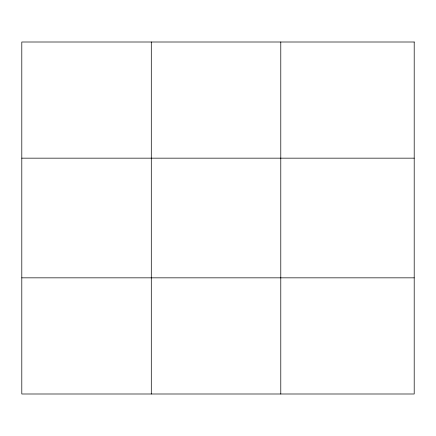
<?xml version="1.0" encoding="UTF-8"?>
<svg xmlns="http://www.w3.org/2000/svg" width="436" height="436" viewBox="0 0 436 436"><rect width="100%" height="100%" fill="white"/><g stroke="black" fill="none" stroke-linecap="round" stroke-linejoin="round"><path stroke-width="0.65" d="M151.292 42.003L151.292 393.997M280.784 42.003L280.784 393.997M21.8 158.159L414.2 158.159M21.8 277.841L414.2 277.841M414.2 42.003L414.2 393.997L21.8 393.997L21.8 42.003L414.2 42.003"/></g></svg>
